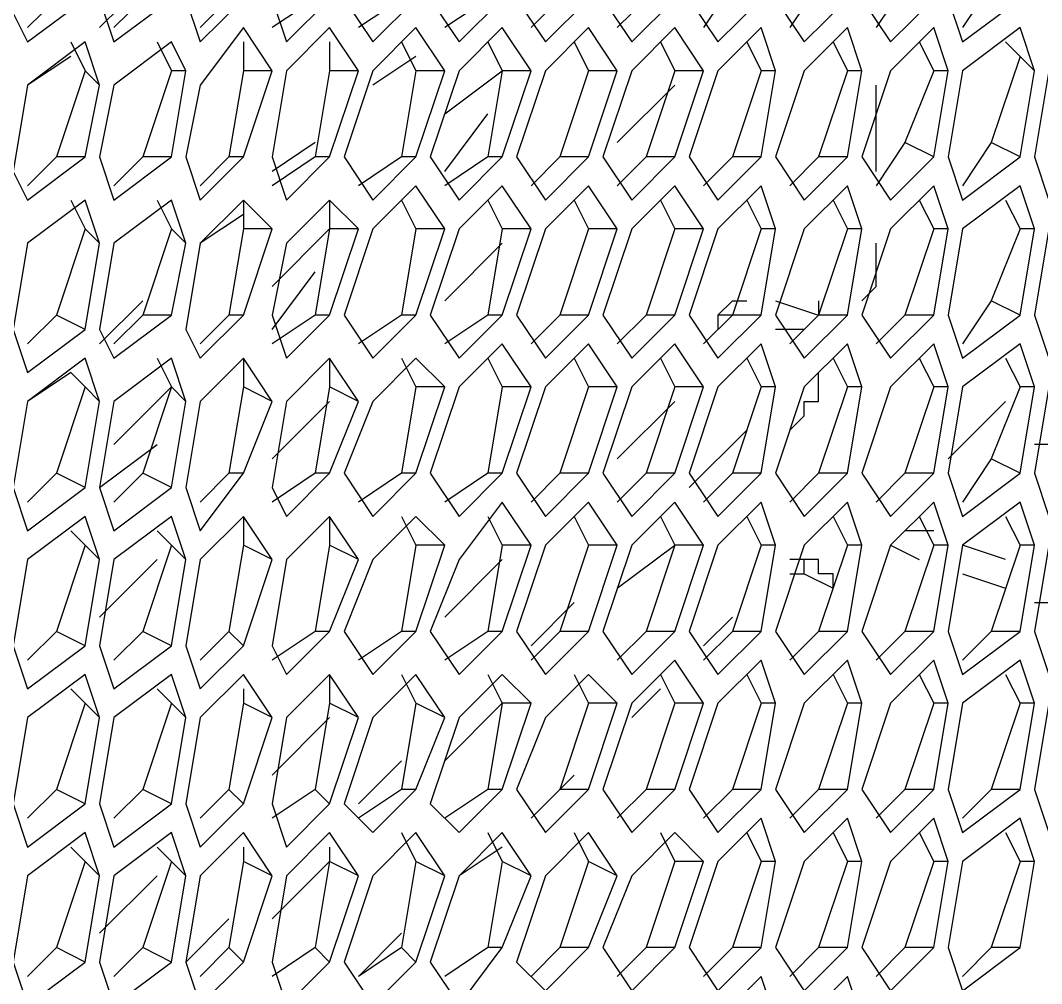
# Model space of a CAD drawing. Header units: millimetres. Extents: x 929 to 1725, y 58 to 532.
# Drawn here: x 1088.78 to 1097.09, y 390.11 to 397.95 of the extents above; entities that cross this region are included whole.
import ezdxf

# ---------------------------------------------------------------- set-up
doc = ezdxf.new("R2010")
doc.units = ezdxf.units.MM
doc.header["$MEASUREMENT"] = 0
doc.layers.add('TT-WIRE-EQPM', color=6, linetype='CONTINUOUS')

msp = doc.modelspace()

# ---------------------------------------------------------------- linework, layer by layer
at = {"layer": 'TT-WIRE-EQPM', "linetype": 'Continuous'}
for points in [[(1089.77384, 398.24651), (1089.42271, 397.89538)], [(1094.57254, 398.24651), (1094.33846, 397.89538)], [(1095.27479, 398.24651), (1095.04071, 397.89538)], [(1095.97704, 398.24651), (1095.74296, 397.89538)], [(1096.67929, 398.24651), (1096.44521, 397.89538)], [(1089.07159, 398.12947), (1088.8375, 397.89538)], [(1088.8375, 397.77834), (1089.30567, 398.12947)], [(1089.42271, 398.12947), (1089.53975, 397.77834)], [(1089.77384, 398.12947), (1089.53975, 397.89538)], [(1089.53975, 397.77834), (1090.00792, 398.12947)], [(1090.12496, 398.12947), (1090.242, 397.77834)], [(1090.47609, 398.12947), (1090.242, 397.89538)], [(1090.242, 397.77834), (1090.59313, 398.12947)], [(1091.17834, 398.12947), (1090.82721, 397.89538)], [(1090.82721, 398.12947), (1090.94425, 397.77834)], [(1090.94425, 397.77834), (1091.29538, 398.12947)], [(1091.41242, 398.12947), (1091.6465, 397.77834)], [(1091.88059, 398.12947), (1091.52946, 397.89538)], [(1091.6465, 397.77834), (1091.99763, 398.12947)], [(1092.11467, 398.12947), (1092.34875, 397.77834)], [(1092.58283, 398.12947), (1092.23171, 397.89538)], [(1092.34875, 397.77834), (1092.69988, 398.12947)], [(1092.81692, 398.12947), (1093.051, 397.77834)], [(1093.16804, 398.12947), (1092.93396, 397.89538)], [(1093.051, 397.77834), (1093.40213, 398.12947)], [(1093.51917, 398.12947), (1093.75325, 397.77834)], [(1093.87029, 398.12947), (1093.63621, 397.89538)], [(1093.75325, 397.77834), (1094.10438, 398.12947)], [(1094.22142, 398.12947), (1094.4555, 397.77834)], [(1094.4555, 397.77834), (1094.80663, 398.12947)], [(1094.92367, 398.12947), (1095.15775, 397.77834)], [(1095.15775, 397.77834), (1095.50887, 398.12947)], [(1095.62592, 398.12947), (1095.86, 397.77834)], [(1095.86, 397.77834), (1096.21112, 398.12947)], [(1096.32817, 398.12947), (1096.44521, 397.77834)], [(1096.44521, 397.77834), (1096.91337, 398.12947)], [(1088.72046, 398.01243), (1088.8375, 397.77834)], [(1090.59313, 397.89538), (1090.242, 397.42722)], [(1090.82721, 397.54426), (1090.59313, 397.89538)], [(1091.29538, 397.89538), (1090.94425, 397.54426)], [(1091.52946, 397.54426), (1091.29538, 397.89538)], [(1091.99763, 397.89538), (1091.6465, 397.54426)], [(1092.23171, 397.54426), (1091.99763, 397.89538)], [(1092.69988, 397.89538), (1092.34875, 397.54426)], [(1092.93396, 397.54426), (1092.69988, 397.89538)], [(1093.40213, 397.89538), (1093.051, 397.54426)], [(1093.63621, 397.54426), (1093.40213, 397.89538)], [(1094.10438, 397.89538), (1093.75325, 397.54426)], [(1094.33846, 397.54426), (1094.10438, 397.89538)], [(1094.80663, 397.89538), (1094.4555, 397.54426)], [(1094.92367, 397.54426), (1094.80663, 397.89538)], [(1095.50887, 397.89538), (1095.15775, 397.54426)], [(1095.62592, 397.54426), (1095.50887, 397.89538)], [(1096.21112, 397.89538), (1095.86, 397.54426)], [(1096.32817, 397.54426), (1096.21112, 397.89538)], [(1096.91337, 397.89538), (1096.44521, 397.54426)], [(1097.03042, 397.54426), (1096.91337, 397.89538)], [(1089.30567, 397.77834), (1088.8375, 397.42722)], [(1089.18863, 397.77834), (1089.30567, 397.54426)], [(1089.42271, 397.42722), (1089.30567, 397.77834)], [(1090.00792, 397.77834), (1089.53975, 397.42722)], [(1089.89088, 397.77834), (1090.00792, 397.54426)], [(1090.12496, 397.54426), (1090.00792, 397.77834)], [(1090.59313, 397.77834), (1090.59313, 397.54426)], [(1091.29538, 397.77834), (1091.29538, 397.54426)], [(1091.88059, 397.77834), (1091.99763, 397.54426)], [(1092.58283, 397.77834), (1092.69988, 397.54426)], [(1093.28508, 397.77834), (1093.40213, 397.54426)], [(1093.98733, 397.77834), (1094.10438, 397.54426)], [(1094.68958, 397.77834), (1094.80663, 397.54426)], [(1095.39183, 397.77834), (1095.50887, 397.54426)], [(1096.09408, 397.77834), (1096.21112, 397.54426)], [(1096.79633, 397.77834), (1096.91337, 397.6613)], [(1089.18863, 397.6613), (1088.8375, 397.42722)], [(1091.99763, 397.6613), (1091.6465, 397.42722)], [(1096.91337, 397.6613), (1096.67929, 396.95905)], [(1097.03042, 397.54426), (1096.91337, 397.6613)], [(1089.30567, 397.54426), (1089.07159, 396.84201)], [(1089.42271, 397.42722), (1089.30567, 397.54426)], [(1090.00792, 397.54426), (1089.77384, 396.84201)], [(1090.12496, 397.54426), (1090.00792, 397.54426)], [(1090.00792, 396.84201), (1090.12496, 397.54426)], [(1090.59313, 397.54426), (1090.47609, 396.84201)], [(1090.82721, 397.54426), (1090.59313, 397.54426)], [(1090.59313, 396.84201), (1090.82721, 397.54426)], [(1090.94425, 397.54426), (1090.82721, 396.84201)], [(1091.29538, 397.54426), (1091.17834, 396.84201)], [(1091.52946, 397.54426), (1091.29538, 397.54426)], [(1091.29538, 396.84201), (1091.52946, 397.54426)], [(1091.6465, 397.54426), (1091.41242, 396.84201)], [(1091.99763, 397.54426), (1091.88059, 396.84201)], [(1092.23171, 397.54426), (1091.99763, 397.54426)], [(1091.99763, 396.84201), (1092.23171, 397.54426)], [(1092.34875, 397.54426), (1092.11467, 396.84201)], [(1092.23171, 397.19313), (1092.69988, 397.54426)], [(1092.69988, 397.54426), (1092.58283, 396.84201)], [(1092.93396, 397.54426), (1092.69988, 397.54426)], [(1092.69988, 396.84201), (1092.93396, 397.54426)], [(1093.051, 397.54426), (1092.81692, 396.84201)], [(1093.40213, 397.54426), (1093.16804, 396.84201)], [(1093.63621, 397.54426), (1093.40213, 397.54426)], [(1093.40213, 396.84201), (1093.63621, 397.54426)], [(1093.75325, 397.54426), (1093.51917, 396.84201)], [(1094.10438, 397.54426), (1093.87029, 396.84201)], [(1094.33846, 397.54426), (1094.10438, 397.54426)], [(1094.10438, 396.84201), (1094.33846, 397.54426)], [(1094.4555, 397.54426), (1094.22142, 396.84201)], [(1094.80663, 397.54426), (1094.57254, 396.84201)], [(1094.92367, 397.54426), (1094.80663, 397.54426)], [(1094.80663, 396.84201), (1094.92367, 397.54426)], [(1095.15775, 397.54426), (1094.92367, 396.84201)], [(1095.50887, 397.54426), (1095.27479, 396.84201)], [(1095.62592, 397.54426), (1095.50887, 397.54426)], [(1095.50887, 396.84201), (1095.62592, 397.54426)], [(1095.86, 397.54426), (1095.62592, 396.84201)], [(1096.21112, 397.54426), (1095.97704, 396.95905)], [(1096.32817, 397.54426), (1096.21112, 397.54426)], [(1096.21112, 396.84201), (1096.32817, 397.54426)], [(1096.44521, 397.54426), (1096.32817, 396.84201)], [(1096.91337, 396.84201), (1097.03042, 397.54426)], [(1097.14746, 397.54426), (1097.03042, 396.84201)], [(1088.8375, 397.42722), (1088.72046, 396.72497)], [(1089.30567, 396.84201), (1089.42271, 397.42722)], [(1089.53975, 397.42722), (1089.42271, 396.84201)], [(1090.242, 397.42722), (1090.12496, 396.84201)], [(1094.10438, 397.42722), (1093.63621, 396.95905)], [(1095.74296, 396.72497), (1095.74296, 397.42722)], [(1092.23171, 396.72497), (1092.58283, 397.19313)], [(1091.17834, 396.95905), (1090.82721, 396.72497)], [(1095.97704, 396.95905), (1095.74296, 396.60793)], [(1096.21112, 396.84201), (1095.97704, 396.95905)], [(1096.67929, 396.95905), (1096.44521, 396.60793)], [(1096.91337, 396.84201), (1096.67929, 396.95905)], [(1089.07159, 396.84201), (1088.8375, 396.60793)], [(1088.8375, 396.49088), (1089.30567, 396.84201)], [(1089.30567, 396.84201), (1089.07159, 396.84201)], [(1089.42271, 396.84201), (1089.53975, 396.49088)], [(1089.77384, 396.84201), (1089.53975, 396.60793)], [(1089.53975, 396.49088), (1090.00792, 396.84201)], [(1090.00792, 396.84201), (1089.77384, 396.84201)], [(1090.12496, 396.84201), (1090.242, 396.49088)], [(1090.47609, 396.84201), (1090.242, 396.60793)], [(1090.242, 396.49088), (1090.59313, 396.84201)], [(1090.59313, 396.84201), (1090.47609, 396.84201)], [(1091.17834, 396.84201), (1090.82721, 396.60793)], [(1090.82721, 396.84201), (1090.94425, 396.49088)], [(1090.94425, 396.49088), (1091.29538, 396.84201)], [(1091.29538, 396.84201), (1091.17834, 396.84201)], [(1091.41242, 396.84201), (1091.6465, 396.49088)], [(1091.88059, 396.84201), (1091.52946, 396.60793)], [(1091.6465, 396.49088), (1091.99763, 396.84201)], [(1091.99763, 396.84201), (1091.88059, 396.84201)], [(1092.11467, 396.84201), (1092.34875, 396.49088)], [(1092.58283, 396.84201), (1092.23171, 396.60793)], [(1092.34875, 396.49088), (1092.69988, 396.84201)], [(1092.69988, 396.84201), (1092.58283, 396.84201)], [(1092.81692, 396.84201), (1093.051, 396.49088)], [(1093.16804, 396.84201), (1092.93396, 396.60793)], [(1093.051, 396.49088), (1093.40213, 396.84201)], [(1093.40213, 396.84201), (1093.16804, 396.84201)], [(1093.51917, 396.84201), (1093.75325, 396.49088)], [(1093.87029, 396.84201), (1093.63621, 396.60793)], [(1093.75325, 396.49088), (1094.10438, 396.84201)], [(1094.10438, 396.84201), (1093.87029, 396.84201)], [(1094.22142, 396.84201), (1094.4555, 396.49088)], [(1094.57254, 396.84201), (1094.33846, 396.60793)], [(1094.4555, 396.49088), (1094.80663, 396.84201)], [(1094.80663, 396.84201), (1094.57254, 396.84201)], [(1094.92367, 396.84201), (1095.15775, 396.49088)], [(1095.27479, 396.84201), (1095.04071, 396.60793)], [(1095.15775, 396.49088), (1095.50887, 396.84201)], [(1095.50887, 396.84201), (1095.27479, 396.84201)], [(1095.62592, 396.84201), (1095.86, 396.49088)], [(1095.86, 396.49088), (1096.21112, 396.84201)], [(1096.32817, 396.84201), (1096.44521, 396.49088)], [(1096.44521, 396.49088), (1096.91337, 396.84201)], [(1097.03042, 396.84201), (1097.14746, 396.49088)], [(1088.72046, 396.72497), (1088.8375, 396.49088)], [(1091.99763, 396.60793), (1091.6465, 396.2568)], [(1092.23171, 396.2568), (1091.99763, 396.60793)], [(1092.69988, 396.60793), (1092.34875, 396.2568)], [(1092.93396, 396.2568), (1092.69988, 396.60793)], [(1093.40213, 396.60793), (1093.051, 396.2568)], [(1093.63621, 396.2568), (1093.40213, 396.60793)], [(1094.10438, 396.60793), (1093.75325, 396.2568)], [(1094.33846, 396.2568), (1094.10438, 396.60793)], [(1094.80663, 396.60793), (1094.4555, 396.2568)], [(1094.92367, 396.2568), (1094.80663, 396.60793)], [(1095.50887, 396.60793), (1095.15775, 396.2568)], [(1095.62592, 396.2568), (1095.50887, 396.60793)], [(1096.21112, 396.60793), (1095.86, 396.2568)], [(1096.32817, 396.2568), (1096.21112, 396.60793)], [(1096.91337, 396.60793), (1096.44521, 396.2568)], [(1097.03042, 396.2568), (1096.91337, 396.60793)], [(1089.30567, 396.49088), (1088.8375, 396.13976)], [(1089.18863, 396.49088), (1089.30567, 396.2568)], [(1089.42271, 396.13976), (1089.30567, 396.49088)], [(1090.00792, 396.49088), (1089.53975, 396.13976)], [(1089.89088, 396.49088), (1090.00792, 396.2568)], [(1090.12496, 396.13976), (1090.00792, 396.49088)], [(1090.59313, 396.49088), (1090.242, 396.13976)], [(1090.59313, 396.49088), (1090.59313, 396.2568)], [(1090.82721, 396.2568), (1090.59313, 396.49088)], [(1091.29538, 396.49088), (1090.94425, 396.13976)], [(1091.29538, 396.49088), (1091.29538, 396.2568)], [(1091.52946, 396.2568), (1091.29538, 396.49088)], [(1091.88059, 396.49088), (1091.99763, 396.2568)], [(1092.58283, 396.49088), (1092.69988, 396.2568)], [(1093.28508, 396.49088), (1093.40213, 396.2568)], [(1093.98733, 396.49088), (1094.10438, 396.2568)], [(1094.68958, 396.49088), (1094.80663, 396.2568)], [(1095.39183, 396.49088), (1095.50887, 396.2568)], [(1096.09408, 396.49088), (1096.21112, 396.2568)], [(1096.79633, 396.49088), (1096.91337, 396.2568)], [(1090.59313, 396.37384), (1090.242, 396.13976)], [(1089.30567, 396.2568), (1089.07159, 395.55455)], [(1089.42271, 396.13976), (1089.30567, 396.2568)], [(1090.00792, 396.2568), (1089.77384, 395.55455)], [(1090.12496, 396.13976), (1090.00792, 396.2568)], [(1090.59313, 396.2568), (1090.47609, 395.55455)], [(1090.82721, 396.2568), (1090.59313, 396.2568)], [(1090.59313, 395.55455), (1090.82721, 396.2568)], [(1090.82721, 395.78863), (1091.29538, 396.2568)], [(1091.29538, 396.2568), (1091.17834, 395.55455)], [(1091.52946, 396.2568), (1091.29538, 396.2568)], [(1091.29538, 395.55455), (1091.52946, 396.2568)], [(1091.6465, 396.2568), (1091.41242, 395.55455)], [(1091.99763, 396.2568), (1091.88059, 395.55455)], [(1092.23171, 396.2568), (1091.99763, 396.2568)], [(1091.99763, 395.55455), (1092.23171, 396.2568)], [(1092.34875, 396.2568), (1092.11467, 395.55455)], [(1092.69988, 396.2568), (1092.58283, 395.55455)], [(1092.93396, 396.2568), (1092.69988, 396.2568)], [(1092.69988, 395.55455), (1092.93396, 396.2568)], [(1093.051, 396.2568), (1092.81692, 395.55455)], [(1093.40213, 396.2568), (1093.16804, 395.55455)], [(1093.63621, 396.2568), (1093.40213, 396.2568)], [(1093.40213, 395.55455), (1093.63621, 396.2568)], [(1093.75325, 396.2568), (1093.51917, 395.55455)], [(1094.10438, 396.2568), (1093.87029, 395.55455)], [(1094.33846, 396.2568), (1094.10438, 396.2568)], [(1094.10438, 395.55455), (1094.33846, 396.2568)], [(1094.4555, 396.2568), (1094.22142, 395.55455)], [(1094.80663, 396.2568), (1094.57254, 395.55455)], [(1094.92367, 396.2568), (1094.80663, 396.2568)], [(1094.80663, 395.55455), (1094.92367, 396.2568)], [(1095.15775, 396.2568), (1094.92367, 395.55455)], [(1095.50887, 396.2568), (1095.27479, 395.55455)], [(1095.62592, 396.2568), (1095.50887, 396.2568)], [(1095.50887, 395.55455), (1095.62592, 396.2568)], [(1095.86, 396.2568), (1095.62592, 395.55455)], [(1096.21112, 396.2568), (1095.97704, 395.55455)], [(1096.32817, 396.2568), (1096.21112, 396.2568)], [(1096.21112, 395.55455), (1096.32817, 396.2568)], [(1096.44521, 396.2568), (1096.32817, 395.55455)], [(1096.91337, 396.2568), (1096.67929, 395.67159)], [(1097.03042, 396.2568), (1096.91337, 396.2568)], [(1096.91337, 395.55455), (1097.03042, 396.2568)], [(1097.14746, 396.2568), (1097.03042, 395.55455)], [(1088.8375, 396.13976), (1088.72046, 395.43751)], [(1089.30567, 395.43751), (1089.42271, 396.13976)], [(1089.53975, 396.13976), (1089.42271, 395.43751)], [(1090.00792, 395.55455), (1090.12496, 396.13976)], [(1090.242, 396.13976), (1090.12496, 395.43751)], [(1090.94425, 396.13976), (1090.82721, 395.55455)], [(1092.69988, 396.13976), (1092.23171, 395.67159)], [(1095.74296, 395.78863), (1095.74296, 396.13976)], [(1090.82721, 395.43751), (1091.17834, 395.90568)], [(1095.62592, 395.67159), (1095.74296, 395.78863)], [(1089.77384, 395.67159), (1089.42271, 395.32047)], [(1094.4555, 395.55455), (1094.57254, 395.67159)], [(1094.57254, 395.67159), (1094.68958, 395.67159)], [(1094.92367, 395.67159), (1095.27479, 395.55455)], [(1095.27479, 395.67159), (1095.27479, 395.55455)], [(1096.67929, 395.67159), (1096.44521, 395.32047)], [(1096.91337, 395.55455), (1096.67929, 395.67159)], [(1089.07159, 395.55455), (1088.8375, 395.32047)], [(1089.30567, 395.43751), (1089.07159, 395.55455)], [(1089.77384, 395.55455), (1089.53975, 395.32047)], [(1089.53975, 395.20343), (1090.00792, 395.55455)], [(1090.00792, 395.55455), (1089.77384, 395.55455)], [(1090.47609, 395.55455), (1090.242, 395.32047)], [(1090.242, 395.20343), (1090.59313, 395.55455)], [(1090.59313, 395.55455), (1090.47609, 395.55455)], [(1091.17834, 395.55455), (1090.82721, 395.32047)], [(1090.82721, 395.55455), (1090.94425, 395.20343)], [(1090.94425, 395.20343), (1091.29538, 395.55455)], [(1091.29538, 395.55455), (1091.17834, 395.55455)], [(1091.41242, 395.55455), (1091.6465, 395.20343)], [(1091.88059, 395.55455), (1091.52946, 395.32047)], [(1091.6465, 395.20343), (1091.99763, 395.55455)], [(1091.99763, 395.55455), (1091.88059, 395.55455)], [(1092.11467, 395.55455), (1092.34875, 395.20343)], [(1092.58283, 395.55455), (1092.23171, 395.32047)], [(1092.34875, 395.20343), (1092.69988, 395.55455)], [(1092.69988, 395.55455), (1092.58283, 395.55455)], [(1092.81692, 395.55455), (1093.051, 395.20343)], [(1093.16804, 395.55455), (1092.93396, 395.32047)], [(1093.051, 395.20343), (1093.40213, 395.55455)], [(1093.40213, 395.55455), (1093.16804, 395.55455)], [(1093.51917, 395.55455), (1093.75325, 395.20343)], [(1093.87029, 395.55455), (1093.63621, 395.32047)], [(1093.75325, 395.20343), (1094.10438, 395.55455)], [(1094.10438, 395.55455), (1093.87029, 395.55455)], [(1094.22142, 395.55455), (1094.4555, 395.20343)], [(1094.57254, 395.55455), (1094.33846, 395.32047)], [(1094.4555, 395.20343), (1094.80663, 395.55455)], [(1094.4555, 395.55455), (1094.4555, 395.55455), (1094.4555, 395.55455), (1094.4555, 395.55455), (1094.4555, 395.55455), (1094.4555, 395.55455), (1094.4555, 395.55455), (1094.4555, 395.43751), (1094.4555, 395.43751), (1094.4555, 395.43751), (1094.4555, 395.43751)], [(1094.57254, 395.55455), (1094.4555, 395.55455)], [(1094.80663, 395.55455), (1094.57254, 395.55455)], [(1094.92367, 395.55455), (1095.15775, 395.20343)], [(1095.27479, 395.55455), (1095.04071, 395.32047)], [(1095.15775, 395.20343), (1095.50887, 395.55455)], [(1095.50887, 395.55455), (1095.27479, 395.55455)], [(1095.62592, 395.55455), (1095.86, 395.20343)], [(1095.97704, 395.55455), (1095.74296, 395.32047)], [(1095.86, 395.20343), (1096.21112, 395.55455)], [(1096.21112, 395.55455), (1095.97704, 395.55455)], [(1096.32817, 395.55455), (1096.44521, 395.20343)], [(1096.44521, 395.20343), (1096.91337, 395.55455)], [(1097.03042, 395.55455), (1097.14746, 395.20343)], [(1088.72046, 395.43751), (1088.8375, 395.08638)], [(1088.8375, 395.08638), (1089.30567, 395.43751)], [(1089.42271, 395.43751), (1089.53975, 395.20343)], [(1090.12496, 395.43751), (1090.242, 395.20343)], [(1095.15775, 395.43751), (1094.92367, 395.43751)], [(1092.69988, 395.32047), (1092.34875, 394.96934)], [(1092.93396, 394.96934), (1092.69988, 395.32047)], [(1093.40213, 395.32047), (1093.051, 394.96934)], [(1093.63621, 394.96934), (1093.40213, 395.32047)], [(1094.10438, 395.32047), (1093.75325, 394.96934)], [(1094.33846, 394.96934), (1094.10438, 395.32047)], [(1094.80663, 395.32047), (1094.4555, 394.96934)], [(1094.92367, 394.96934), (1094.80663, 395.32047)], [(1095.50887, 395.32047), (1095.15775, 394.96934)], [(1095.62592, 394.96934), (1095.50887, 395.32047)], [(1096.21112, 395.32047), (1095.86, 394.96934)], [(1096.32817, 394.96934), (1096.21112, 395.32047)], [(1096.91337, 395.32047), (1096.44521, 394.96934)], [(1097.03042, 394.96934), (1096.91337, 395.32047)], [(1089.30567, 395.20343), (1088.8375, 394.8523)], [(1089.42271, 394.8523), (1089.30567, 395.20343)], [(1090.00792, 395.20343), (1089.53975, 394.8523)], [(1089.89088, 395.20343), (1090.00792, 394.96934)], [(1090.12496, 394.8523), (1090.00792, 395.20343)], [(1090.59313, 395.20343), (1090.242, 394.8523)], [(1090.59313, 395.20343), (1090.59313, 394.96934)], [(1090.82721, 394.8523), (1090.59313, 395.20343)], [(1091.29538, 395.20343), (1090.94425, 394.8523)], [(1091.29538, 395.20343), (1091.29538, 394.96934)], [(1091.52946, 394.8523), (1091.29538, 395.20343)], [(1091.99763, 395.20343), (1091.6465, 394.8523)], [(1091.88059, 395.20343), (1091.99763, 394.96934)], [(1092.23171, 394.96934), (1091.99763, 395.20343)], [(1092.58283, 395.20343), (1092.69988, 394.96934)], [(1093.28508, 395.20343), (1093.40213, 394.96934)], [(1093.98733, 395.20343), (1094.10438, 394.96934)], [(1094.68958, 395.20343), (1094.80663, 394.96934)], [(1095.39183, 395.20343), (1095.50887, 394.96934)], [(1096.09408, 395.20343), (1096.21112, 394.96934)], [(1096.79633, 395.20343), (1096.91337, 394.96934)], [(1089.18863, 395.08638), (1088.8375, 394.8523)], [(1089.18863, 395.08638), (1089.30567, 394.96934)], [(1095.04071, 394.61822), (1095.04071, 394.61822), (1095.15775, 394.73526), (1095.15775, 394.73526), (1095.15775, 394.73526), (1095.15775, 394.8523), (1095.27479, 394.8523), (1095.27479, 394.96934), (1095.27479, 394.96934), (1095.27479, 395.08638), (1095.27479, 395.08638)], [(1089.30567, 394.96934), (1089.07159, 394.26709)], [(1089.42271, 394.8523), (1089.30567, 394.96934)], [(1089.53975, 394.50118), (1090.00792, 394.96934)], [(1090.00792, 394.96934), (1089.77384, 394.26709)], [(1090.12496, 394.8523), (1090.00792, 394.96934)], [(1090.59313, 394.96934), (1090.47609, 394.26709)], [(1090.82721, 394.8523), (1090.59313, 394.96934)], [(1091.29538, 394.96934), (1091.17834, 394.26709)], [(1091.52946, 394.8523), (1091.29538, 394.96934)], [(1091.99763, 394.96934), (1091.88059, 394.26709)], [(1092.23171, 394.96934), (1091.99763, 394.96934)], [(1091.99763, 394.26709), (1092.23171, 394.96934)], [(1092.34875, 394.96934), (1092.11467, 394.26709)], [(1092.69988, 394.96934), (1092.58283, 394.26709)], [(1092.93396, 394.96934), (1092.69988, 394.96934)], [(1092.69988, 394.26709), (1092.93396, 394.96934)], [(1093.051, 394.96934), (1092.81692, 394.26709)], [(1093.40213, 394.96934), (1093.16804, 394.26709)], [(1093.63621, 394.96934), (1093.40213, 394.96934)], [(1093.40213, 394.26709), (1093.63621, 394.96934)], [(1093.75325, 394.96934), (1093.51917, 394.26709)], [(1094.10438, 394.96934), (1093.87029, 394.26709)], [(1094.33846, 394.96934), (1094.10438, 394.96934)], [(1094.10438, 394.26709), (1094.33846, 394.96934)], [(1094.4555, 394.96934), (1094.22142, 394.26709)], [(1094.80663, 394.96934), (1094.57254, 394.26709)], [(1094.92367, 394.96934), (1094.80663, 394.96934)], [(1094.80663, 394.26709), (1094.92367, 394.96934)], [(1095.15775, 394.96934), (1094.92367, 394.26709)], [(1095.50887, 394.96934), (1095.27479, 394.26709)], [(1095.62592, 394.96934), (1095.50887, 394.96934)], [(1095.50887, 394.26709), (1095.62592, 394.96934)], [(1095.86, 394.96934), (1095.62592, 394.26709)], [(1096.21112, 394.96934), (1095.97704, 394.26709)], [(1096.32817, 394.96934), (1096.21112, 394.96934)], [(1096.21112, 394.26709), (1096.32817, 394.96934)], [(1096.44521, 394.96934), (1096.32817, 394.26709)], [(1096.91337, 394.96934), (1096.67929, 394.38414)], [(1097.03042, 394.96934), (1096.91337, 394.96934)], [(1096.91337, 394.26709), (1097.03042, 394.96934)], [(1097.14746, 394.96934), (1097.03042, 394.26709)], [(1088.8375, 394.8523), (1088.72046, 394.15005)], [(1089.30567, 394.15005), (1089.42271, 394.8523)], [(1089.53975, 394.8523), (1089.42271, 394.15005)], [(1090.00792, 394.15005), (1090.12496, 394.8523)], [(1090.242, 394.8523), (1090.12496, 394.15005)], [(1090.59313, 394.26709), (1090.82721, 394.8523)], [(1090.94425, 394.8523), (1090.82721, 394.15005)], [(1091.29538, 394.8523), (1090.82721, 394.38414)], [(1091.29538, 394.26709), (1091.52946, 394.8523)], [(1091.6465, 394.8523), (1091.41242, 394.26709)], [(1094.10438, 394.8523), (1093.63621, 394.38414)], [(1096.79633, 394.8523), (1096.32817, 394.38414)], [(1094.22142, 394.15005), (1094.68958, 394.61822)], [(1089.42271, 394.15005), (1089.89088, 394.50118)], [(1097.38154, 394.38414), (1097.38154, 394.38414), (1097.38154, 394.38414), (1097.38154, 394.38414), (1097.2645, 394.38414), (1097.2645, 394.38414), (1097.2645, 394.38414), (1097.2645, 394.38414), (1097.2645, 394.38414), (1097.2645, 394.38414), (1097.2645, 394.38414), (1097.2645, 394.38414), (1097.2645, 394.38414), (1097.14746, 394.38414), (1097.14746, 394.38414), (1097.14746, 394.38414), (1097.14746, 394.38414), (1097.14746, 394.38414), (1097.14746, 394.50118), (1097.03042, 394.50118), (1097.03042, 394.50118)], [(1096.67929, 394.38414), (1096.44521, 394.03301)], [(1096.91337, 394.26709), (1096.67929, 394.38414)], [(1089.07159, 394.26709), (1088.8375, 394.03301)], [(1089.30567, 394.15005), (1089.07159, 394.26709)], [(1089.77384, 394.26709), (1089.53975, 394.03301)], [(1090.00792, 394.15005), (1089.77384, 394.26709)], [(1090.47609, 394.26709), (1090.242, 394.03301)], [(1090.242, 393.79893), (1090.59313, 394.26709)], [(1090.59313, 394.26709), (1090.47609, 394.26709)], [(1091.17834, 394.26709), (1090.82721, 394.03301)], [(1090.94425, 393.91597), (1091.29538, 394.26709)], [(1091.29538, 394.26709), (1091.17834, 394.26709)], [(1091.41242, 394.26709), (1091.6465, 393.91597)], [(1091.88059, 394.26709), (1091.52946, 394.03301)], [(1091.6465, 393.91597), (1091.99763, 394.26709)], [(1091.99763, 394.26709), (1091.88059, 394.26709)], [(1092.11467, 394.26709), (1092.34875, 393.91597)], [(1092.58283, 394.26709), (1092.23171, 394.03301)], [(1092.34875, 393.91597), (1092.69988, 394.26709)], [(1092.69988, 394.26709), (1092.58283, 394.26709)], [(1092.81692, 394.26709), (1093.051, 393.91597)], [(1093.16804, 394.26709), (1092.93396, 394.03301)], [(1093.051, 393.91597), (1093.40213, 394.26709)], [(1093.40213, 394.26709), (1093.16804, 394.26709)], [(1093.51917, 394.26709), (1093.75325, 393.91597)], [(1093.87029, 394.26709), (1093.63621, 394.03301)], [(1093.75325, 393.91597), (1094.10438, 394.26709)], [(1094.10438, 394.26709), (1093.87029, 394.26709)], [(1094.22142, 394.26709), (1094.4555, 393.91597)], [(1094.57254, 394.26709), (1094.33846, 394.03301)], [(1094.4555, 393.91597), (1094.80663, 394.26709)], [(1094.80663, 394.26709), (1094.57254, 394.26709)], [(1094.92367, 394.26709), (1095.15775, 393.91597)], [(1095.27479, 394.26709), (1095.04071, 394.03301)], [(1095.15775, 393.91597), (1095.50887, 394.26709)], [(1095.50887, 394.26709), (1095.27479, 394.26709)], [(1095.62592, 394.26709), (1095.86, 393.91597)], [(1095.97704, 394.26709), (1095.74296, 394.03301)], [(1095.86, 393.91597), (1096.21112, 394.26709)], [(1096.21112, 394.26709), (1095.97704, 394.26709)], [(1096.32817, 394.26709), (1096.44521, 393.91597)], [(1096.44521, 393.91597), (1096.91337, 394.26709)], [(1097.03042, 394.26709), (1097.14746, 393.91597)], [(1088.72046, 394.15005), (1088.8375, 393.79893)], [(1088.8375, 393.79893), (1089.30567, 394.15005)], [(1089.42271, 394.15005), (1089.53975, 393.79893)], [(1089.53975, 393.79893), (1090.00792, 394.15005)], [(1090.12496, 394.15005), (1090.242, 393.79893)], [(1090.82721, 394.15005), (1090.94425, 393.91597)], [(1092.69988, 394.03301), (1092.34875, 393.56484)], [(1092.93396, 393.68189), (1092.69988, 394.03301)], [(1093.40213, 394.03301), (1093.051, 393.68189)], [(1093.63621, 393.68189), (1093.40213, 394.03301)], [(1094.10438, 394.03301), (1093.75325, 393.68189)], [(1094.33846, 393.68189), (1094.10438, 394.03301)], [(1094.80663, 394.03301), (1094.4555, 393.68189)], [(1094.92367, 393.68189), (1094.80663, 394.03301)], [(1095.50887, 394.03301), (1095.15775, 393.68189)], [(1095.62592, 393.68189), (1095.50887, 394.03301)], [(1096.21112, 394.03301), (1095.86, 393.68189)], [(1096.32817, 393.68189), (1096.21112, 394.03301)], [(1096.91337, 394.03301), (1096.44521, 393.68189)], [(1097.03042, 393.68189), (1096.91337, 394.03301)], [(1089.30567, 393.91597), (1088.8375, 393.56484)], [(1089.42271, 393.56484), (1089.30567, 393.91597)], [(1090.00792, 393.91597), (1089.53975, 393.56484)], [(1090.12496, 393.56484), (1090.00792, 393.91597)], [(1090.59313, 393.91597), (1090.242, 393.56484)], [(1090.59313, 393.91597), (1090.59313, 393.68189)], [(1090.82721, 393.56484), (1090.59313, 393.91597)], [(1091.29538, 393.91597), (1090.94425, 393.56484)], [(1091.29538, 393.91597), (1091.29538, 393.68189)], [(1091.52946, 393.56484), (1091.29538, 393.91597)], [(1091.99763, 393.91597), (1091.6465, 393.56484)], [(1091.88059, 393.91597), (1091.99763, 393.68189)], [(1092.23171, 393.68189), (1091.99763, 393.91597)], [(1092.58283, 393.91597), (1092.69988, 393.68189)], [(1093.28508, 393.91597), (1093.40213, 393.68189)], [(1093.98733, 393.91597), (1094.10438, 393.68189)], [(1094.68958, 393.91597), (1094.80663, 393.68189)], [(1095.39183, 393.91597), (1095.50887, 393.68189)], [(1096.09408, 393.91597), (1096.21112, 393.68189)], [(1096.79633, 393.91597), (1096.91337, 393.68189)], [(1089.18863, 393.79893), (1089.30567, 393.68189)], [(1089.89088, 393.79893), (1090.00792, 393.68189)], [(1096.21112, 393.79893), (1095.97704, 393.79893)], [(1089.30567, 393.68189), (1089.07159, 392.97964)], [(1089.42271, 393.56484), (1089.30567, 393.68189)], [(1090.00792, 393.68189), (1089.77384, 392.97964)], [(1090.12496, 393.56484), (1090.00792, 393.68189)], [(1090.59313, 393.68189), (1090.47609, 392.97964)], [(1090.82721, 393.56484), (1090.59313, 393.68189)], [(1091.29538, 393.68189), (1091.17834, 392.97964)], [(1091.52946, 393.56484), (1091.29538, 393.68189)], [(1091.99763, 393.68189), (1091.88059, 392.97964)], [(1092.23171, 393.68189), (1091.99763, 393.68189)], [(1091.99763, 392.97964), (1092.23171, 393.68189)], [(1092.69988, 393.68189), (1092.58283, 392.97964)], [(1092.93396, 393.68189), (1092.69988, 393.68189)], [(1092.69988, 392.97964), (1092.93396, 393.68189)], [(1093.051, 393.68189), (1092.81692, 392.97964)], [(1093.40213, 393.68189), (1093.16804, 392.97964)], [(1093.63621, 393.68189), (1093.40213, 393.68189)], [(1093.40213, 392.97964), (1093.63621, 393.68189)], [(1093.75325, 393.68189), (1093.51917, 392.97964)], [(1093.63621, 393.33076), (1094.10438, 393.68189)], [(1094.10438, 393.68189), (1093.87029, 392.97964)], [(1094.33846, 393.68189), (1094.10438, 393.68189)], [(1094.10438, 392.97964), (1094.33846, 393.68189)], [(1094.4555, 393.68189), (1094.22142, 392.97964)], [(1094.80663, 393.68189), (1094.57254, 392.97964)], [(1094.92367, 393.68189), (1094.80663, 393.68189)], [(1094.80663, 392.97964), (1094.92367, 393.68189)], [(1095.15775, 393.68189), (1094.92367, 392.97964)], [(1095.50887, 393.68189), (1095.27479, 392.97964)], [(1095.62592, 393.68189), (1095.50887, 393.68189)], [(1095.50887, 392.97964), (1095.62592, 393.68189)], [(1095.86, 393.68189), (1095.62592, 392.97964)], [(1095.86, 393.68189), (1096.09408, 393.56484)], [(1096.21112, 393.68189), (1095.97704, 392.97964)], [(1096.32817, 393.68189), (1096.21112, 393.68189)], [(1096.21112, 392.97964), (1096.32817, 393.68189)], [(1096.44521, 393.68189), (1096.32817, 392.97964)], [(1096.79633, 393.56484), (1096.44521, 393.68189)], [(1096.91337, 393.68189), (1096.67929, 392.97964)], [(1097.03042, 393.68189), (1096.91337, 393.68189)], [(1096.91337, 392.97964), (1097.03042, 393.68189)], [(1097.14746, 393.68189), (1097.03042, 392.97964)], [(1088.8375, 393.56484), (1088.72046, 392.86259)], [(1089.30567, 392.86259), (1089.42271, 393.56484)], [(1089.53975, 393.56484), (1089.42271, 392.86259)], [(1089.89088, 393.56484), (1089.42271, 393.09668)], [(1090.00792, 392.86259), (1090.12496, 393.56484)], [(1090.242, 393.56484), (1090.12496, 392.86259)], [(1090.59313, 392.86259), (1090.82721, 393.56484)], [(1090.94425, 393.56484), (1090.82721, 392.86259)], [(1091.29538, 392.97964), (1091.52946, 393.56484)], [(1091.6465, 393.56484), (1091.41242, 392.97964)], [(1092.34875, 393.56484), (1092.11467, 392.97964)], [(1092.69988, 393.56484), (1092.23171, 393.09668)], [(1095.39183, 393.33076), (1095.39183, 393.33076), (1095.39183, 393.4478), (1095.39183, 393.4478), (1095.27479, 393.4478), (1095.27479, 393.56484), (1095.27479, 393.56484), (1095.27479, 393.56484), (1095.15775, 393.56484), (1095.15775, 393.56484), (1095.15775, 393.56484), (1095.04071, 393.56484)], [(1095.15775, 393.4478), (1095.15775, 393.4478), (1095.15775, 393.4478), (1095.15775, 393.4478), (1095.15775, 393.4478), (1095.15775, 393.4478), (1095.15775, 393.4478), (1095.15775, 393.56484), (1095.15775, 393.56484), (1095.15775, 393.56484), (1095.04071, 393.56484)], [(1095.04071, 393.4478), (1095.15775, 393.4478)], [(1095.15775, 393.4478), (1095.39183, 393.33076)], [(1096.44521, 393.4478), (1096.79633, 393.33076)], [(1092.93396, 392.86259), (1093.28508, 393.21372)], [(1097.03042, 393.21372), (1097.2645, 393.21372)], [(1094.57254, 393.09668), (1094.33846, 392.86259)], [(1089.07159, 392.97964), (1088.8375, 392.74555)], [(1089.30567, 392.86259), (1089.07159, 392.97964)], [(1089.77384, 392.97964), (1089.53975, 392.74555)], [(1090.00792, 392.86259), (1089.77384, 392.97964)], [(1090.47609, 392.97964), (1090.242, 392.74555)], [(1090.59313, 392.86259), (1090.47609, 392.97964)], [(1091.17834, 392.97964), (1090.82721, 392.74555)], [(1090.94425, 392.62851), (1091.29538, 392.97964)], [(1091.29538, 392.97964), (1091.17834, 392.97964)], [(1091.41242, 392.97964), (1091.6465, 392.62851)], [(1091.88059, 392.97964), (1091.52946, 392.74555)], [(1091.6465, 392.62851), (1091.99763, 392.97964)], [(1091.99763, 392.97964), (1091.88059, 392.97964)], [(1092.11467, 392.97964), (1092.34875, 392.62851)], [(1092.58283, 392.97964), (1092.23171, 392.74555)], [(1092.34875, 392.62851), (1092.69988, 392.97964)], [(1092.69988, 392.97964), (1092.58283, 392.97964)], [(1092.81692, 392.97964), (1093.051, 392.62851)], [(1093.16804, 392.97964), (1092.93396, 392.74555)], [(1093.051, 392.62851), (1093.40213, 392.97964)], [(1093.40213, 392.97964), (1093.16804, 392.97964)], [(1093.51917, 392.97964), (1093.75325, 392.62851)], [(1093.87029, 392.97964), (1093.63621, 392.74555)], [(1093.75325, 392.62851), (1094.10438, 392.97964)], [(1094.10438, 392.97964), (1093.87029, 392.97964)], [(1094.22142, 392.97964), (1094.4555, 392.62851)], [(1094.57254, 392.97964), (1094.33846, 392.74555)], [(1094.4555, 392.62851), (1094.80663, 392.97964)], [(1094.80663, 392.97964), (1094.57254, 392.97964)], [(1094.92367, 392.97964), (1095.15775, 392.62851)], [(1095.27479, 392.97964), (1095.04071, 392.74555)], [(1095.15775, 392.62851), (1095.50887, 392.97964)], [(1095.50887, 392.97964), (1095.27479, 392.97964)], [(1095.62592, 392.97964), (1095.86, 392.62851)], [(1095.97704, 392.97964), (1095.74296, 392.74555)], [(1095.86, 392.62851), (1096.21112, 392.97964)], [(1096.21112, 392.97964), (1095.97704, 392.97964)], [(1096.32817, 392.97964), (1096.44521, 392.62851)], [(1096.67929, 392.97964), (1096.44521, 392.74555)], [(1096.44521, 392.62851), (1096.91337, 392.97964)], [(1096.91337, 392.97964), (1096.67929, 392.97964)], [(1097.03042, 392.97964), (1097.14746, 392.62851)], [(1088.72046, 392.86259), (1088.8375, 392.51147)], [(1088.8375, 392.51147), (1089.30567, 392.86259)], [(1089.42271, 392.86259), (1089.53975, 392.51147)], [(1089.53975, 392.51147), (1090.00792, 392.86259)], [(1090.12496, 392.86259), (1090.242, 392.51147)], [(1090.242, 392.51147), (1090.59313, 392.86259)], [(1090.82721, 392.86259), (1090.94425, 392.62851)], [(1094.10438, 392.74555), (1093.75325, 392.39443)], [(1094.33846, 392.39443), (1094.10438, 392.74555)], [(1094.80663, 392.74555), (1094.4555, 392.39443)], [(1094.92367, 392.39443), (1094.80663, 392.74555)], [(1095.50887, 392.74555), (1095.15775, 392.39443)], [(1095.62592, 392.39443), (1095.50887, 392.74555)], [(1096.21112, 392.74555), (1095.86, 392.39443)], [(1096.32817, 392.39443), (1096.21112, 392.74555)], [(1096.91337, 392.74555), (1096.44521, 392.39443)], [(1097.03042, 392.39443), (1096.91337, 392.74555)], [(1089.30567, 392.62851), (1088.8375, 392.27739)], [(1089.42271, 392.27739), (1089.30567, 392.62851)], [(1090.00792, 392.62851), (1089.53975, 392.27739)], [(1090.12496, 392.27739), (1090.00792, 392.62851)], [(1090.59313, 392.62851), (1090.242, 392.27739)], [(1090.82721, 392.27739), (1090.59313, 392.62851)], [(1091.29538, 392.62851), (1090.94425, 392.27739)], [(1091.29538, 392.62851), (1091.29538, 392.39443)], [(1091.52946, 392.27739), (1091.29538, 392.62851)], [(1091.99763, 392.62851), (1091.6465, 392.27739)], [(1091.88059, 392.62851), (1091.99763, 392.39443)], [(1092.23171, 392.27739), (1091.99763, 392.62851)], [(1092.69988, 392.62851), (1092.34875, 392.27739)], [(1092.58283, 392.62851), (1092.69988, 392.39443)], [(1092.93396, 392.39443), (1092.69988, 392.62851)], [(1093.40213, 392.62851), (1093.051, 392.27739)], [(1093.28508, 392.62851), (1093.40213, 392.39443)], [(1093.63621, 392.39443), (1093.40213, 392.62851)], [(1093.98733, 392.62851), (1094.10438, 392.39443)], [(1094.68958, 392.62851), (1094.80663, 392.39443)], [(1095.39183, 392.62851), (1095.50887, 392.39443)], [(1096.09408, 392.62851), (1096.21112, 392.39443)], [(1096.79633, 392.62851), (1096.91337, 392.39443)], [(1089.18863, 392.51147), (1089.30567, 392.39443)], [(1089.89088, 392.51147), (1090.00792, 392.39443)], [(1090.59313, 392.51147), (1090.59313, 392.39443)], [(1093.98733, 392.51147), (1093.75325, 392.27739)], [(1089.30567, 392.39443), (1089.07159, 391.69218)], [(1089.42271, 392.27739), (1089.30567, 392.39443)], [(1090.00792, 392.39443), (1089.77384, 391.69218)], [(1090.12496, 392.27739), (1090.00792, 392.39443)], [(1090.59313, 392.39443), (1090.47609, 391.69218)], [(1090.82721, 392.27739), (1090.59313, 392.39443)], [(1091.29538, 392.39443), (1091.17834, 391.69218)], [(1091.52946, 392.27739), (1091.29538, 392.39443)], [(1091.99763, 392.39443), (1091.88059, 391.69218)], [(1092.23171, 392.27739), (1091.99763, 392.39443)], [(1092.23171, 391.92626), (1092.69988, 392.39443)], [(1092.69988, 392.39443), (1092.58283, 391.69218)], [(1092.93396, 392.39443), (1092.69988, 392.39443)], [(1092.69988, 391.69218), (1092.93396, 392.39443)], [(1093.40213, 392.39443), (1093.16804, 391.69218)], [(1093.63621, 392.39443), (1093.40213, 392.39443)], [(1093.40213, 391.69218), (1093.63621, 392.39443)], [(1093.75325, 392.39443), (1093.51917, 391.69218)], [(1094.10438, 392.39443), (1093.87029, 391.69218)], [(1094.33846, 392.39443), (1094.10438, 392.39443)], [(1094.10438, 391.69218), (1094.33846, 392.39443)], [(1094.4555, 392.39443), (1094.22142, 391.69218)], [(1094.80663, 392.39443), (1094.57254, 391.69218)], [(1094.92367, 392.39443), (1094.80663, 392.39443)], [(1094.80663, 391.69218), (1094.92367, 392.39443)], [(1095.15775, 392.39443), (1094.92367, 391.69218)], [(1095.50887, 392.39443), (1095.27479, 391.69218)], [(1095.62592, 392.39443), (1095.50887, 392.39443)], [(1095.50887, 391.69218), (1095.62592, 392.39443)], [(1095.86, 392.39443), (1095.62592, 391.69218)], [(1096.21112, 392.39443), (1095.97704, 391.69218)], [(1096.32817, 392.39443), (1096.21112, 392.39443)], [(1096.21112, 391.69218), (1096.32817, 392.39443)], [(1096.44521, 392.39443), (1096.32817, 391.69218)], [(1096.91337, 392.39443), (1096.67929, 391.69218)], [(1097.03042, 392.39443), (1096.91337, 392.39443)], [(1096.91337, 391.69218), (1097.03042, 392.39443)], [(1097.14746, 392.39443), (1097.03042, 391.69218)], [(1088.8375, 392.27739), (1088.72046, 391.57514)], [(1089.30567, 391.57514), (1089.42271, 392.27739)], [(1089.53975, 392.27739), (1089.42271, 391.57514)], [(1090.00792, 391.57514), (1090.12496, 392.27739)], [(1090.242, 392.27739), (1090.12496, 391.57514)], [(1090.59313, 391.57514), (1090.82721, 392.27739)], [(1090.94425, 392.27739), (1090.82721, 391.57514)], [(1091.29538, 392.27739), (1090.82721, 391.80922)], [(1091.29538, 391.57514), (1091.52946, 392.27739)], [(1091.6465, 392.27739), (1091.41242, 391.57514)], [(1091.99763, 391.69218), (1092.23171, 392.27739)], [(1092.34875, 392.27739), (1092.11467, 391.57514)], [(1093.051, 392.27739), (1092.81692, 391.69218)], [(1091.52946, 391.57514), (1091.88059, 391.92626)], [(1093.28508, 391.80922), (1092.93396, 391.45809)], [(1089.07159, 391.69218), (1088.8375, 391.45809)], [(1089.30567, 391.57514), (1089.07159, 391.69218)], [(1089.77384, 391.69218), (1089.53975, 391.45809)], [(1090.00792, 391.57514), (1089.77384, 391.69218)], [(1090.47609, 391.69218), (1090.242, 391.45809)], [(1090.59313, 391.57514), (1090.47609, 391.69218)], [(1091.17834, 391.69218), (1090.82721, 391.45809)], [(1091.29538, 391.57514), (1091.17834, 391.69218)], [(1091.88059, 391.69218), (1091.52946, 391.45809)], [(1091.6465, 391.34105), (1091.99763, 391.69218)], [(1091.99763, 391.69218), (1091.88059, 391.69218)], [(1092.58283, 391.69218), (1092.23171, 391.45809)], [(1092.34875, 391.34105), (1092.69988, 391.69218)], [(1092.69988, 391.69218), (1092.58283, 391.69218)], [(1092.81692, 391.69218), (1093.051, 391.34105)], [(1093.16804, 391.69218), (1092.93396, 391.45809)], [(1093.051, 391.34105), (1093.40213, 391.69218)], [(1093.40213, 391.69218), (1093.16804, 391.69218)], [(1093.51917, 391.69218), (1093.75325, 391.34105)], [(1093.87029, 391.69218), (1093.63621, 391.45809)], [(1093.75325, 391.34105), (1094.10438, 391.69218)], [(1094.10438, 391.69218), (1093.87029, 391.69218)], [(1094.22142, 391.69218), (1094.4555, 391.34105)], [(1094.57254, 391.69218), (1094.33846, 391.45809)], [(1094.4555, 391.34105), (1094.80663, 391.69218)], [(1094.80663, 391.69218), (1094.57254, 391.69218)], [(1094.92367, 391.69218), (1095.15775, 391.34105)], [(1095.27479, 391.69218), (1095.04071, 391.45809)], [(1095.15775, 391.34105), (1095.50887, 391.69218)], [(1095.50887, 391.69218), (1095.27479, 391.69218)], [(1095.62592, 391.69218), (1095.86, 391.34105)], [(1095.97704, 391.69218), (1095.74296, 391.45809)], [(1095.86, 391.34105), (1096.21112, 391.69218)], [(1096.21112, 391.69218), (1095.97704, 391.69218)], [(1096.32817, 391.69218), (1096.44521, 391.34105)], [(1096.67929, 391.69218), (1096.44521, 391.45809)], [(1096.44521, 391.34105), (1096.91337, 391.69218)], [(1096.91337, 391.69218), (1096.67929, 391.69218)], [(1097.03042, 391.69218), (1097.14746, 391.34105)], [(1088.72046, 391.57514), (1088.8375, 391.22401)], [(1088.8375, 391.22401), (1089.30567, 391.57514)], [(1089.42271, 391.57514), (1089.53975, 391.22401)], [(1089.53975, 391.22401), (1090.00792, 391.57514)], [(1090.12496, 391.57514), (1090.242, 391.22401)], [(1090.242, 391.22401), (1090.59313, 391.57514)], [(1090.82721, 391.57514), (1090.94425, 391.22401)], [(1090.94425, 391.22401), (1091.29538, 391.57514)], [(1091.41242, 391.57514), (1091.6465, 391.34105)], [(1092.11467, 391.57514), (1092.34875, 391.34105)], [(1094.80663, 391.45809), (1094.4555, 391.10697)], [(1094.92367, 391.10697), (1094.80663, 391.45809)], [(1095.50887, 391.45809), (1095.15775, 391.10697)], [(1095.62592, 391.10697), (1095.50887, 391.45809)], [(1096.21112, 391.45809), (1095.86, 391.10697)], [(1096.32817, 391.10697), (1096.21112, 391.45809)], [(1096.91337, 391.45809), (1096.44521, 391.10697)], [(1097.03042, 391.10697), (1096.91337, 391.45809)], [(1089.30567, 391.34105), (1088.8375, 390.98993)], [(1089.42271, 390.98993), (1089.30567, 391.34105)], [(1090.00792, 391.34105), (1089.53975, 390.98993)], [(1090.12496, 390.98993), (1090.00792, 391.34105)], [(1090.59313, 391.34105), (1090.242, 390.98993)], [(1090.82721, 390.98993), (1090.59313, 391.34105)], [(1091.29538, 391.34105), (1090.94425, 390.98993)], [(1091.52946, 390.98993), (1091.29538, 391.34105)], [(1091.99763, 391.34105), (1091.6465, 390.98993)], [(1091.88059, 391.34105), (1091.99763, 391.10697)], [(1092.23171, 390.98993), (1091.99763, 391.34105)], [(1092.69988, 391.34105), (1092.34875, 390.98993)], [(1092.58283, 391.34105), (1092.69988, 391.10697)], [(1092.93396, 390.98993), (1092.69988, 391.34105)], [(1093.40213, 391.34105), (1093.051, 390.98993)], [(1093.28508, 391.34105), (1093.40213, 391.10697)], [(1093.63621, 390.98993), (1093.40213, 391.34105)], [(1094.10438, 391.34105), (1093.75325, 390.98993)], [(1093.98733, 391.34105), (1094.10438, 391.10697)], [(1094.33846, 391.10697), (1094.10438, 391.34105)], [(1094.68958, 391.34105), (1094.80663, 391.10697)], [(1095.39183, 391.34105), (1095.50887, 391.10697)], [(1096.09408, 391.34105), (1096.21112, 391.10697)], [(1096.79633, 391.34105), (1096.91337, 391.10697)], [(1089.18863, 391.22401), (1089.30567, 391.10697)], [(1089.89088, 391.22401), (1090.00792, 391.10697)], [(1090.59313, 391.22401), (1090.59313, 391.10697)], [(1091.29538, 391.22401), (1091.29538, 391.10697)], [(1092.69988, 391.22401), (1092.34875, 390.98993)], [(1089.30567, 391.10697), (1089.07159, 390.40472)], [(1089.42271, 390.98993), (1089.30567, 391.10697)], [(1090.00792, 391.10697), (1089.77384, 390.40472)], [(1090.12496, 390.98993), (1090.00792, 391.10697)], [(1090.59313, 391.10697), (1090.47609, 390.40472)], [(1090.82721, 390.98993), (1090.59313, 391.10697)], [(1090.82721, 390.6388), (1091.29538, 391.10697)], [(1091.29538, 391.10697), (1091.17834, 390.40472)], [(1091.52946, 390.98993), (1091.29538, 391.10697)], [(1091.99763, 391.10697), (1091.88059, 390.40472)], [(1092.23171, 390.98993), (1091.99763, 391.10697)], [(1092.69988, 391.10697), (1092.58283, 390.40472)], [(1092.93396, 390.98993), (1092.69988, 391.10697)], [(1093.40213, 391.10697), (1093.16804, 390.40472)], [(1093.63621, 390.98993), (1093.40213, 391.10697)], [(1094.10438, 391.10697), (1093.87029, 390.40472)], [(1094.33846, 391.10697), (1094.10438, 391.10697)], [(1094.10438, 390.40472), (1094.33846, 391.10697)], [(1094.4555, 391.10697), (1094.22142, 390.40472)], [(1094.80663, 391.10697), (1094.57254, 390.40472)], [(1094.92367, 391.10697), (1094.80663, 391.10697)], [(1094.80663, 390.40472), (1094.92367, 391.10697)], [(1095.15775, 391.10697), (1094.92367, 390.40472)], [(1095.50887, 391.10697), (1095.27479, 390.40472)], [(1095.62592, 391.10697), (1095.50887, 391.10697)], [(1095.50887, 390.40472), (1095.62592, 391.10697)], [(1095.86, 391.10697), (1095.62592, 390.40472)], [(1096.21112, 391.10697), (1095.97704, 390.40472)], [(1096.32817, 391.10697), (1096.21112, 391.10697)], [(1096.21112, 390.40472), (1096.32817, 391.10697)], [(1096.44521, 391.10697), (1096.32817, 390.40472)], [(1096.91337, 391.10697), (1096.67929, 390.40472)], [(1097.03042, 391.10697), (1096.91337, 391.10697)], [(1096.91337, 390.40472), (1097.03042, 391.10697)], [(1088.8375, 390.98993), (1088.72046, 390.28768)], [(1089.30567, 390.28768), (1089.42271, 390.98993)], [(1089.53975, 390.98993), (1089.42271, 390.28768)], [(1089.89088, 390.98993), (1089.42271, 390.52176)], [(1090.00792, 390.28768), (1090.12496, 390.98993)], [(1090.242, 390.98993), (1090.12496, 390.28768)], [(1090.59313, 390.28768), (1090.82721, 390.98993)], [(1090.94425, 390.98993), (1090.82721, 390.28768)], [(1091.29538, 390.28768), (1091.52946, 390.98993)], [(1091.6465, 390.98993), (1091.41242, 390.28768)], [(1091.99763, 390.28768), (1092.23171, 390.98993)], [(1092.34875, 390.98993), (1092.11467, 390.28768)], [(1092.69988, 390.40472), (1092.93396, 390.98993)], [(1093.051, 390.98993), (1092.81692, 390.28768)], [(1093.40213, 390.40472), (1093.63621, 390.98993)], [(1093.75325, 390.98993), (1093.51917, 390.40472)], [(1090.12496, 390.28768), (1090.47609, 390.6388)], [(1091.88059, 390.52176), (1091.52946, 390.17064)], [(1089.07159, 390.40472), (1088.8375, 390.17064)], [(1089.30567, 390.28768), (1089.07159, 390.40472)], [(1089.77384, 390.40472), (1089.53975, 390.17064)], [(1090.00792, 390.28768), (1089.77384, 390.40472)], [(1090.47609, 390.40472), (1090.242, 390.17064)], [(1090.59313, 390.28768), (1090.47609, 390.40472)], [(1091.17834, 390.40472), (1090.82721, 390.17064)], [(1091.29538, 390.28768), (1091.17834, 390.40472)], [(1091.88059, 390.40472), (1091.52946, 390.17064)], [(1091.99763, 390.28768), (1091.88059, 390.40472)], [(1092.58283, 390.40472), (1092.23171, 390.17064)], [(1092.34875, 389.93655), (1092.69988, 390.40472)], [(1092.69988, 390.40472), (1092.58283, 390.40472)], [(1093.16804, 390.40472), (1092.93396, 390.17064)], [(1093.051, 390.0536), (1093.40213, 390.40472)], [(1093.40213, 390.40472), (1093.16804, 390.40472)], [(1093.51917, 390.40472), (1093.75325, 390.0536)], [(1093.87029, 390.40472), (1093.63621, 390.17064)], [(1093.75325, 390.0536), (1094.10438, 390.40472)], [(1094.10438, 390.40472), (1093.87029, 390.40472)], [(1094.22142, 390.40472), (1094.4555, 390.0536)], [(1094.57254, 390.40472), (1094.33846, 390.17064)], [(1094.4555, 390.0536), (1094.80663, 390.40472)], [(1094.80663, 390.40472), (1094.57254, 390.40472)], [(1094.92367, 390.40472), (1095.15775, 390.0536)], [(1095.27479, 390.40472), (1095.04071, 390.17064)], [(1095.15775, 390.0536), (1095.50887, 390.40472)], [(1095.50887, 390.40472), (1095.27479, 390.40472)], [(1095.62592, 390.40472), (1095.86, 390.0536)], [(1095.97704, 390.40472), (1095.74296, 390.17064)], [(1095.86, 390.0536), (1096.21112, 390.40472)], [(1096.21112, 390.40472), (1095.97704, 390.40472)], [(1096.32817, 390.40472), (1096.44521, 390.0536)], [(1096.67929, 390.40472), (1096.44521, 390.17064)], [(1096.44521, 390.0536), (1096.91337, 390.40472)], [(1096.91337, 390.40472), (1096.67929, 390.40472)], [(1088.72046, 390.28768), (1088.8375, 389.93655)], [(1088.8375, 389.93655), (1089.30567, 390.28768)], [(1089.42271, 390.28768), (1089.53975, 389.93655)], [(1089.53975, 389.93655), (1090.00792, 390.28768)], [(1090.12496, 390.28768), (1090.242, 389.93655)], [(1090.242, 389.93655), (1090.59313, 390.28768)], [(1090.82721, 390.28768), (1090.94425, 389.93655)], [(1090.94425, 389.93655), (1091.29538, 390.28768)], [(1091.41242, 390.28768), (1091.6465, 389.93655)], [(1091.6465, 389.93655), (1091.99763, 390.28768)], [(1092.11467, 390.28768), (1092.34875, 389.93655)], [(1092.81692, 390.28768), (1093.051, 390.0536)], [(1094.80663, 390.17064), (1094.4555, 389.81951)], [(1094.92367, 389.81951), (1094.80663, 390.17064)], [(1095.50887, 390.17064), (1095.15775, 389.81951)], [(1095.62592, 389.81951), (1095.50887, 390.17064)]]:
    msp.add_lwpolyline(points, dxfattribs=at)

doc.saveas('drawing.dxf')
